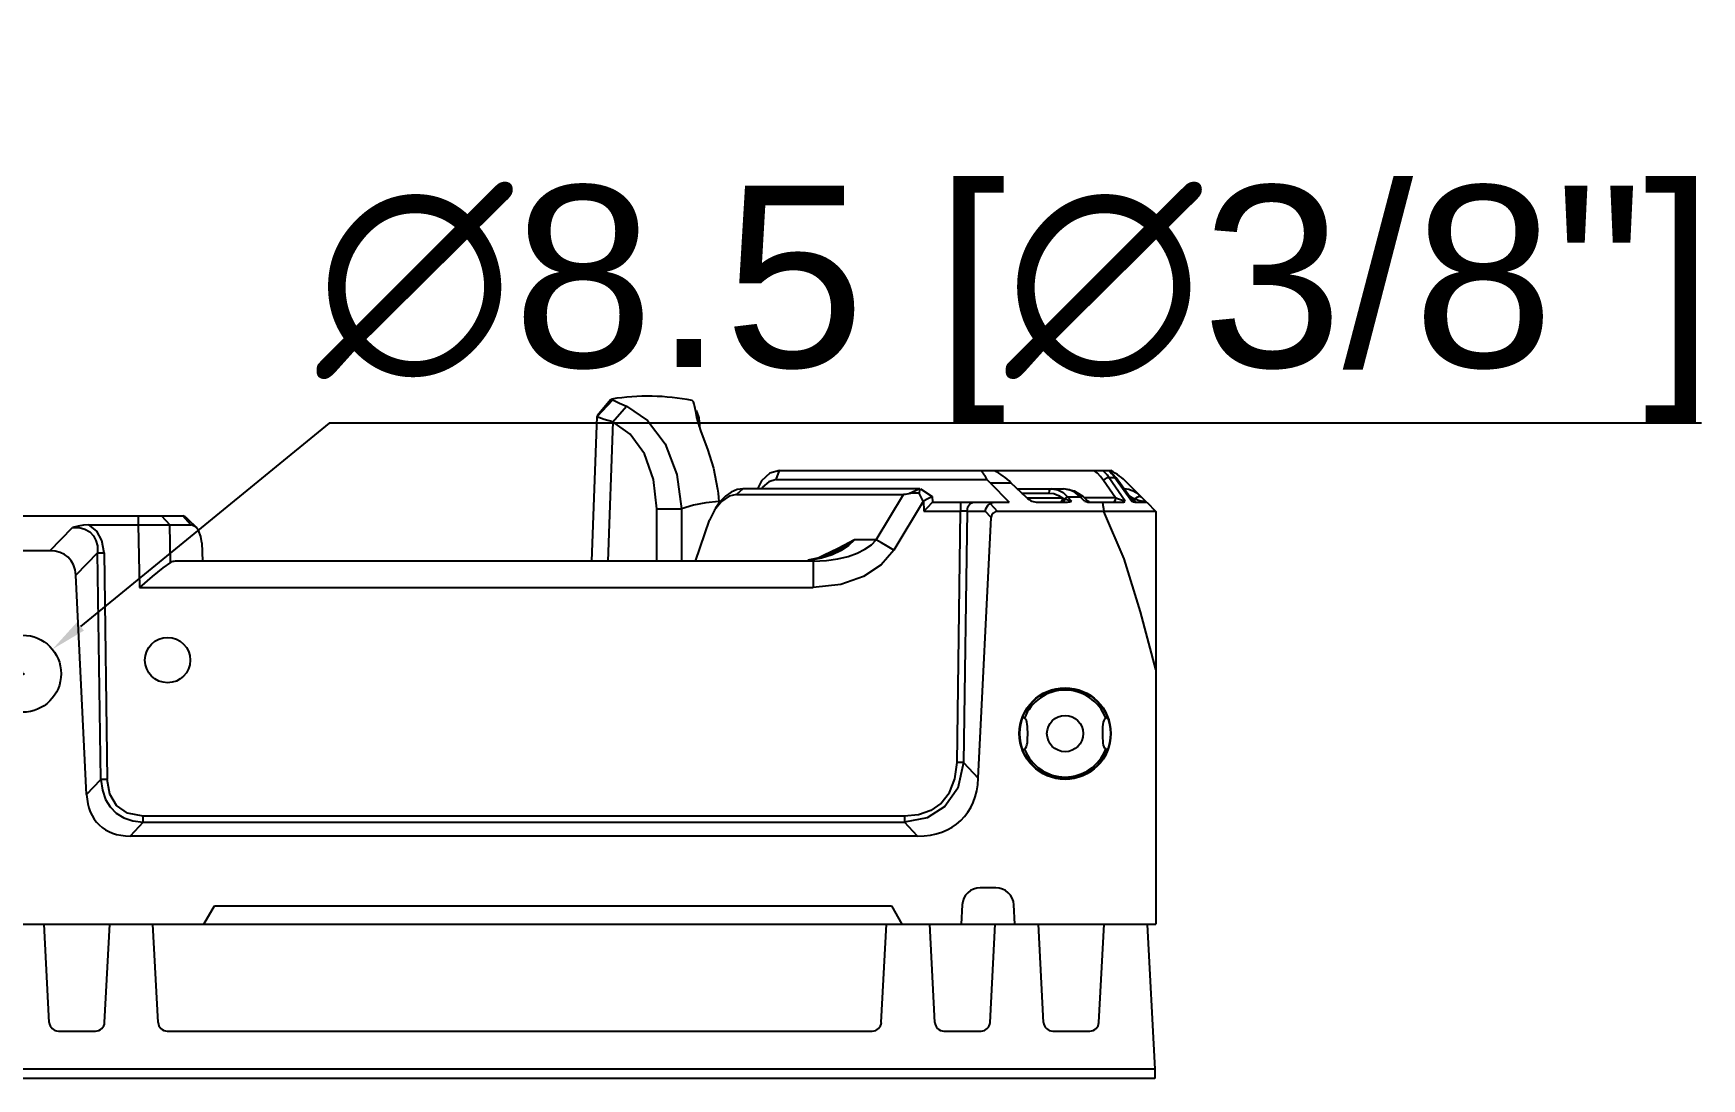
# Model space of a CAD drawing. Header units: millimetres. Extents: x -3132 to 28633, y 682 to 5849.
# Drawn here: x -1573.3 to -1389.3, y 2715 to 2830.3 of the extents above; entities that cross this region are included whole.
import ezdxf

# ---------------------------------------------------------------- set-up
doc = ezdxf.new("R2010")
doc.units = ezdxf.units.MM
doc.styles.get("Standard").update_dxf_attribs({"font": 'arial.ttf'})
doc.dimstyles.new('ISO-20', dxfattribs={"dimtxt": 20, "dimasz": 4, "dimexe": 1, "dimexo": 0.2, "dimgap": 0, "dimtad": 1, "dimtoh": 1, "dimdec": 1, "dimzin": 9, "dimdsep": 46, "dimtxsty": 'Standard', "dimblk": '_FILLED', "dimcen": 0.2, "dimclrd": 256, "dimclre": 256, "dimclrt": 256, "dimadec": 1, "dimazin": 2, "dimtfac": 1, "dimtdec": 1, "dimtofl": 0, "dimtmove": 0, "dimatfit": 3, "dimldrblk": '_FILLED', "dimfxl": 1, "dimtolj": 1, "dimtzin": 0, "dimarcsym": 0})

# ---------------------------------------------------------------- blocks, each defined once
blk = doc.blocks.new('_FILLED')
at = {"color": 0, "linetype": 'ByBlock'}
blk.add_solid([(0, 0), (-1, 0.15), (-1, -0.15)], dxfattribs=at)
blk = doc.blocks.new('*D44')
at = {"lineweight": -2, "transparency": 16777216}
for p, q in [((-1540.69, 2787.29), (-1568.12, 2764.87)), ((-1389.29, 2787.29), (-1540.69, 2787.29)), ((-1574.7, 2759.65), (-1574.3, 2759.65)), ((-1574.5, 2759.45), (-1574.5, 2759.85))]:
    blk.add_line(p, q, dxfattribs=at)
at = {"layer": 'Defpoints', "color": 0, "transparency": 16777216}
for p in [(-1571.21, 2762.34), (-1577.79, 2756.96)]:
    blk.add_point(p, dxfattribs=at)
at = {"lineweight": -2, "transparency": 16777216, "xscale": 4, "yscale": 4, "zscale": 4, "rotation": 219.2700612828883}
blk.add_blockref('_FILLED', (-1571.21, 2762.34), dxfattribs=at)
at = {"transparency": 16777216, "insert": (-1464.99, 2800.44), "char_height": 20, "attachment_point": 5}
blk.add_mtext('\\A1;∅8.5 [∅3/8"]', dxfattribs=at)

msp = doc.modelspace()

# ---------------------------------------------------------------- linework, layer by layer
at = {"linetype": 'Continuous'}
for p, q in [((-1511.137, 2788.019), (-1509.393, 2789.866)), ((-1509.5, 2789.939), (-1511.135, 2788.097)), ((-1509.604, 2789.869), (-1509.815, 2789.619)), ((-1509.5, 2789.939), (-1509.606, 2789.867)), ((-1511.695, 2772.047), (-1511.137, 2788.019)), ((-1509.815, 2789.619), (-1511.135, 2788.097)), ((-1509.403, 2787.406), (-1507.871, 2789.164)), ((-1508.653, 2789.495), (-1507.871, 2789.163)), ((-1500.083, 2787.705), (-1500.225, 2788.565)), ((-1499.959, 2788.102), (-1500.171, 2788.659)), ((-1499.959, 2788.102), (-1499.96, 2788.104)), ((-1499.904, 2787.936), (-1499.96, 2788.104)), ((-1499.92, 2787.858), (-1499.959, 2788.102)), ((-1509.403, 2787.406), (-1509.939, 2772.047)), ((-1500.082, 2787.705), (-1500.057, 2787.565)), ((-1500.082, 2787.705), (-1500.072, 2787.644)), ((-1500.072, 2787.644), (-1499.683, 2786.362)), ((-1499.854, 2787.601), (-1499.904, 2787.936)), ((-1499.854, 2787.601), (-1499.831, 2786.94)), ((-1499.683, 2786.362), (-1498.946, 2784.411)), ((-1491.388, 2781.048), (-1491.022, 2782.047)), ((-1491.388, 2781.048), (-1468.128, 2781.048)), ((-1491.022, 2782.047), (-1454.442, 2782.047)), ((-1467.778, 2780.71), (-1465.474, 2780.71)), ((-1467.778, 2780.71), (-1465.668, 2778.547)), ((-1463.734, 2779.032), (-1465.474, 2780.71)), ((-1455.946, 2781.745), (-1456.34, 2782.047)), ((-1455.582, 2781.379), (-1455.946, 2781.745)), ((-1455.251, 2780.954), (-1455.582, 2781.379)), ((-1453.926, 2779.032), (-1455.251, 2780.954)), ((-1454.884, 2781.241), (-1454.674, 2781.293)), ((-1454.874, 2781.565), (-1454.674, 2781.293)), ((-1454.441, 2781.816), (-1454.676, 2782.047)), ((-1454.674, 2781.293), (-1454.007, 2781.293)), ((-1452.876, 2778.693), (-1454.674, 2781.293)), ((-1453.875, 2781.234), (-1454.606, 2782.047)), ((-1454.007, 2781.293), (-1452.124, 2778.693)), ((-1452.072, 2778.752), (-1453.875, 2781.234)), ((-1450.576, 2778.62), (-1452.666, 2780.71)), ((-1495.066, 2780.047), (-1495.753, 2779.419)), ((-1495.753, 2779.419), (-1477.338, 2779.419)), ((-1475.525, 2780.047), (-1495.066, 2780.047)), ((-1492.873, 2780.201), (-1492.95, 2780.047)), ((-1480.33, 2774.406), (-1477.315, 2779.419)), ((-1477.155, 2779.426), (-1477.338, 2779.419)), ((-1476.953, 2779.449), (-1477.155, 2779.426)), ((-1476.728, 2779.488), (-1476.953, 2779.449)), ((-1475.525, 2780.047), (-1476.728, 2779.488)), ((-1476.365, 2779.541), (-1476.728, 2779.488)), ((-1475.453, 2779.267), (-1475.601, 2779.547)), ((-1475.447, 2780.047), (-1474.167, 2779.179)), ((-1474.632, 2778.943), (-1475.135, 2778.663)), ((-1474.289, 2779.126), (-1474.632, 2778.943)), ((-1474.167, 2779.179), (-1474.289, 2779.126)), ((-1474.166, 2779.178), (-1474.167, 2779.179)), ((-1474.166, 2779.178), (-1474.129, 2778.547)), ((-1464.787, 2780.047), (-1459.682, 2780.047)), ((-1464.297, 2779.576), (-1461.303, 2779.576)), ((-1459.771, 2779.019), (-1463.734, 2779.019)), ((-1460.214, 2779.317), (-1459.771, 2779.019)), ((-1459.771, 2779.019), (-1459.287, 2778.842)), ((-1459.706, 2779.631), (-1459.237, 2779.169)), ((-1459.011, 2779.94), (-1459.682, 2780.047)), ((-1458.461, 2779.793), (-1459.682, 2780.047)), ((-1459.287, 2778.842), (-1459.041, 2778.762)), ((-1459.237, 2779.169), (-1457.858, 2779.169)), ((-1459.237, 2779.169), (-1458.797, 2778.693)), ((-1458.39, 2779.635), (-1459.011, 2779.94)), ((-1457.519, 2779.181), (-1458.461, 2779.793)), ((-1457.858, 2779.169), (-1458.39, 2779.635)), ((-1457.347, 2778.693), (-1457.858, 2779.169)), ((-1457.519, 2779.181), (-1456.981, 2778.68)), ((-1453.926, 2779.032), (-1457.359, 2779.032)), ((-1453.72, 2778.94), (-1453.926, 2779.032)), ((-1452.478, 2779.31), (-1452.024, 2779.019)), ((-1452.024, 2779.019), (-1452.266, 2779.019)), ((-1452.024, 2779.019), (-1451.941, 2778.99)), ((-1451.941, 2778.99), (-1451.508, 2778.838)), ((-1451.773, 2778.931), (-1451.566, 2779.131)), ((-1451.566, 2779.131), (-1451.32, 2779.226)), ((-1451.508, 2778.838), (-1451.241, 2778.753)), ((-1451.32, 2779.226), (-1451.124, 2779.169)), ((-1592.171, 2777.047), (-1556.835, 2777.047)), ((-1561.738, 2777.047), (-1561.738, 2776.048)), ((-1559.173, 2777.047), (-1558.276, 2776.048)), ((-1555.939, 2776.048), (-1556.835, 2777.047)), ((-1504.543, 2777.826), (-1501.812, 2777.826)), ((-1504.543, 2772.047), (-1504.543, 2777.826)), ((-1501.812, 2777.826), (-1501.812, 2772.047)), ((-1497.713, 2778.649), (-1499.115, 2778.51)), ((-1498.191, 2777.693), (-1498.728, 2776.587)), ((-1497.417, 2778.632), (-1498.191, 2777.693)), ((-1497.713, 2778.649), (-1497.702, 2778.423)), ((-1475.137, 2778.696), (-1478.395, 2773.279)), ((-1475.137, 2778.696), (-1475.071, 2777.582)), ((-1474.612, 2778.065), (-1475.071, 2777.582)), ((-1475.071, 2777.582), (-1471.024, 2777.582)), ((-1474.271, 2778.414), (-1474.612, 2778.065)), ((-1474.129, 2778.547), (-1474.271, 2778.414)), ((-1474.129, 2778.547), (-1465.668, 2778.547)), ((-1471.425, 2749.865), (-1471.024, 2777.582)), ((-1471.024, 2778.547), (-1471.024, 2777.582)), ((-1470.765, 2777.585), (-1471.024, 2777.582)), ((-1470.524, 2777.585), (-1470.765, 2777.585)), ((-1470.317, 2777.582), (-1470.718, 2749.865)), ((-1470.317, 2777.582), (-1470.524, 2777.585)), ((-1470.317, 2777.582), (-1470.227, 2778.036)), ((-1470.317, 2777.582), (-1468.329, 2777.582)), ((-1470.227, 2778.036), (-1469.974, 2778.405)), ((-1469.974, 2778.405), (-1469.61, 2778.547)), ((-1467.656, 2776.875), (-1468.329, 2777.582)), ((-1467.776, 2778.417), (-1466.95, 2777.547)), ((-1449.503, 2777.547), (-1466.95, 2777.547)), ((-1462.545, 2778.547), (-1459.512, 2778.547)), ((-1459.691, 2778.598), (-1459.823, 2778.547)), ((-1459.512, 2778.547), (-1459.248, 2778.564)), ((-1459.248, 2778.564), (-1459.005, 2778.613)), ((-1459.041, 2778.762), (-1458.797, 2778.693)), ((-1459.005, 2778.613), (-1458.797, 2778.693)), ((-1457.11, 2778.643), (-1457.341, 2778.687)), ((-1457.007, 2778.568), (-1456.807, 2778.547)), ((-1456.844, 2778.59), (-1456.981, 2778.68)), ((-1456.807, 2778.547), (-1453.203, 2778.547)), ((-1455.272, 2777.884), (-1455.218, 2777.547)), ((-1452.876, 2778.693), (-1453.069, 2778.724)), ((-1452.059, 2778.724), (-1452.124, 2778.693)), ((-1452.07, 2778.754), (-1452.07, 2778.754)), ((-1452.07, 2778.754), (-1452.059, 2778.724)), ((-1451.812, 2778.565), (-1451.689, 2778.548)), ((-1451.689, 2778.548), (-1451.67, 2778.547)), ((-1451.67, 2778.547), (-1450.503, 2778.547)), ((-1451.241, 2778.753), (-1450.976, 2778.681)), ((-1450.78, 2778.641), (-1450.976, 2778.681)), ((-1450.503, 2778.547), (-1449.503, 2777.547)), ((-1449.503, 2777.547), (-1449.503, 2732.047)), ((-1571.508, 2773.214), (-1568.99, 2775.767)), ((-1567.187, 2776.048), (-1561.738, 2776.048)), ((-1561.738, 2776.048), (-1560.389, 2776.057)), ((-1561.738, 2776.048), (-1561.599, 2769.152)), ((-1560.389, 2776.057), (-1559.156, 2776.057)), ((-1559.156, 2776.057), (-1558.276, 2776.048)), ((-1558.276, 2776.048), (-1555.939, 2776.048)), ((-1558.193, 2771.908), (-1558.276, 2776.048)), ((-1500.284, 2772.047), (-1498.728, 2776.587)), ((-1469.075, 2748.137), (-1467.656, 2776.875)), ((-1554.725, 2774.083), (-1554.643, 2772.047)), ((-1482.735, 2774.406), (-1484.533, 2773.473)), ((-1480.33, 2774.406), (-1482.735, 2774.406)), ((-1571.508, 2773.214), (-1577.498, 2773.214)), ((-1566.221, 2772.97), (-1568.635, 2770.522)), ((-1565.86, 2747.983), (-1566.221, 2772.97)), ((-1565.515, 2772.97), (-1565.153, 2747.983)), ((-1487.279, 2772.047), (-1557.677, 2772.047)), ((-1487.279, 2772.047), (-1487.279, 2769.152)), ((-1567.44, 2746.321), (-1568.635, 2770.522)), ((-1561.599, 2769.152), (-1487.279, 2769.152)), ((-1484.253, 2769.49), (-1487.279, 2769.152)), ((-1464.128, 2754.795), (-1464.132, 2754.794)), ((-1454.88, 2754.8), (-1454.881, 2754.8)), ((-1454.876, 2754.8), (-1454.88, 2754.8)), ((-1464.13, 2751.295), (-1464.126, 2751.295)), ((-1464.126, 2751.295), (-1464.125, 2751.295)), ((-1454.878, 2751.3), (-1454.874, 2751.3)), ((-1470.718, 2749.865), (-1469.075, 2748.137)), ((-1567.44, 2746.321), (-1565.86, 2747.983)), ((-1477.269, 2743.941), (-1561.191, 2743.941)), ((-1561.191, 2743.269), (-1561.191, 2743.941)), ((-1477.231, 2743.941), (-1477.231, 2743.269)), ((-1561.191, 2743.269), (-1562.637, 2741.747)), ((-1561.191, 2743.269), (-1477.231, 2743.269)), ((-1475.785, 2741.747), (-1477.231, 2743.269)), ((-1475.785, 2741.747), (-1562.637, 2741.747)), ((-1467.151, 2736.047), (-1468.855, 2736.047)), ((-1554.503, 2732.047), (-1553.348, 2734.047)), ((-1553.348, 2734.047), (-1478.658, 2734.047)), ((-1478.658, 2734.047), (-1477.503, 2732.047)), ((-1470.852, 2734.152), (-1470.963, 2732.047)), ((-1465.043, 2732.047), (-1465.154, 2734.152)), ((-1949.503, 2732.047), (-1449.503, 2732.047)), ((-1571.553, 2721.195), (-1572.122, 2732.047)), ((-1565.453, 2721.195), (-1564.885, 2732.047)), ((-1559.553, 2721.195), (-1560.122, 2732.047)), ((-1479.774, 2721.195), (-1479.205, 2732.047)), ((-1473.873, 2721.195), (-1474.442, 2732.047)), ((-1467.774, 2721.195), (-1467.205, 2732.047)), ((-1461.873, 2721.195), (-1462.442, 2732.047)), ((-1455.774, 2721.195), (-1455.205, 2732.047)), ((-1450.439, 2731.998), (-1449.603, 2716.047)), ((-1570.554, 2720.247), (-1566.452, 2720.247)), ((-1558.554, 2720.247), (-1480.772, 2720.247)), ((-1472.874, 2720.247), (-1468.772, 2720.247)), ((-1460.874, 2720.247), (-1456.772, 2720.247)), ((-1449.603, 2716.047), (-1699.403, 2716.047)), ((-1449.603, 2714.997), (-1699.403, 2714.997)), ((-1449.603, 2716.047), (-1449.603, 2714.997))]:
    msp.add_line(p, q, dxfattribs=at)
for points in [[(-1509.5, 2789.938), (-1509.464, 2789.934), (-1509.428, 2789.909), (-1509.393, 2789.865)], [(-1509.393, 2789.865), (-1509.171, 2789.722), (-1508.653, 2789.495)], [(-1509.403, 2787.406), (-1510.359, 2787.694), (-1510.944, 2787.893), (-1511.137, 2788.019)], [(-1507.871, 2789.163), (-1505.552, 2787.583), (-1503.63, 2784.997), (-1502.338, 2781.633), (-1501.812, 2777.826)], [(-1500.412, 2789.369), (-1500.511, 2789.633), (-1500.648, 2789.791)], [(-1500.225, 2788.565), (-1500.369, 2789.217), (-1500.412, 2789.369)], [(-1504.543, 2777.826), (-1504.897, 2781.05), (-1505.909, 2783.877), (-1507.472, 2786.058), (-1509.403, 2787.406)], [(-1499.856, 2786.931), (-1499.871, 2787.221), (-1499.92, 2787.858)], [(-1498.946, 2784.411), (-1498.294, 2782.32), (-1497.833, 2779.992)], [(-1491.022, 2782.047), (-1492.068, 2781.765), (-1492.992, 2780.932), (-1493.438, 2780.047)], [(-1491.388, 2781.048), (-1492.187, 2780.825), (-1492.873, 2780.201)], [(-1455.333, 2782.047), (-1455.087, 2781.816), (-1454.874, 2781.565)], [(-1455.251, 2780.954), (-1455.092, 2781.117), (-1454.884, 2781.241)], [(-1454.007, 2781.293), (-1454.218, 2781.565), (-1454.441, 2781.816)], [(-1454.007, 2781.293), (-1453.885, 2781.245), (-1453.875, 2781.234)], [(-1495.066, 2780.047), (-1495.69, 2779.955), (-1496.327, 2779.684), (-1496.958, 2779.24), (-1497.547, 2778.641), (-1498.069, 2777.906), (-1498.189, 2777.697)], [(-1497.833, 2779.992), (-1497.781, 2779.546), (-1497.741, 2779.098), (-1497.713, 2778.649)], [(-1495.753, 2779.419), (-1496.572, 2779.216), (-1497.417, 2778.632)], [(-1475.601, 2779.547), (-1475.988, 2779.558), (-1476.365, 2779.541)], [(-1475.561, 2780.047), (-1475.571, 2779.913), (-1475.601, 2779.547)], [(-1475.151, 2778.673), (-1475.303, 2778.974), (-1475.453, 2779.267)], [(-1460.952, 2780.047), (-1461.119, 2779.988), (-1461.248, 2779.819), (-1461.303, 2779.576)], [(-1461.303, 2779.576), (-1460.733, 2779.509), (-1460.214, 2779.317)], [(-1460.952, 2780.047), (-1460.289, 2779.938), (-1459.706, 2779.631)], [(-1459.771, 2779.019), (-1459.815, 2778.803), (-1459.942, 2778.618)], [(-1459.53, 2778.931), (-1459.587, 2778.736), (-1459.691, 2778.598)], [(-1459.53, 2778.931), (-1459.424, 2779.044), (-1459.333, 2779.114), (-1459.237, 2779.169)], [(-1457.858, 2779.169), (-1457.639, 2779.228), (-1457.519, 2779.181)], [(-1453.926, 2779.032), (-1453.97, 2778.802), (-1454.097, 2778.618)], [(-1453.069, 2778.724), (-1453.29, 2778.783), (-1453.508, 2778.856), (-1453.72, 2778.94)], [(-1452.024, 2779.019), (-1452.068, 2778.803), (-1452.088, 2778.773)], [(-1451.773, 2778.931), (-1451.831, 2778.736), (-1451.936, 2778.598)], [(-1556.414, 2776.843), (-1556.564, 2776.966), (-1556.835, 2777.047)], [(-1499.115, 2778.51), (-1500.486, 2778.233), (-1501.812, 2777.826)], [(-1468.329, 2777.582), (-1468.205, 2777.91), (-1468.018, 2778.195), (-1467.77, 2778.421)], [(-1467.776, 2778.417), (-1467.621, 2778.491), (-1467.429, 2778.533), (-1467.208, 2778.547)], [(-1457.347, 2778.693), (-1457.187, 2778.623), (-1457.007, 2778.568)], [(-1456.981, 2778.68), (-1456.974, 2778.639), (-1457.11, 2778.643)], [(-1455.382, 2778.547), (-1455.327, 2778.217), (-1455.272, 2777.884)], [(-1449.503, 2760.114), (-1451.172, 2766.454), (-1452.987, 2772.304), (-1455.218, 2777.547)], [(-1453.203, 2778.547), (-1453.05, 2778.565), (-1452.939, 2778.616), (-1452.876, 2778.693)], [(-1452.124, 2778.693), (-1451.968, 2778.616), (-1451.812, 2778.565)], [(-1451.689, 2778.548), (-1451.91, 2778.612), (-1452.07, 2778.754)], [(-1450.642, 2778.687), (-1450.642, 2778.64), (-1450.78, 2778.641)], [(-1567.187, 2776.048), (-1567.777, 2776.014), (-1568.381, 2775.915), (-1568.99, 2775.767)], [(-1568.99, 2775.767), (-1568.276, 2775.765), (-1567.637, 2775.582), (-1567.097, 2775.284), (-1566.693, 2774.868), (-1566.417, 2774.35), (-1566.235, 2773.734), (-1566.22, 2772.971)], [(-1565.515, 2772.97), (-1565.742, 2774.341), (-1566.311, 2775.352), (-1567.187, 2776.048)], [(-1555.372, 2775.794), (-1556.208, 2776.631), (-1556.414, 2776.843)], [(-1555.372, 2775.796), (-1555.471, 2775.88), (-1555.939, 2776.048)], [(-1554.725, 2774.083), (-1554.83, 2774.795), (-1555.088, 2775.424), (-1555.372, 2775.796)], [(-1482.735, 2774.406), (-1483.38, 2773.789), (-1484.207, 2773.24), (-1485.211, 2772.772), (-1486.39, 2772.399), (-1487.751, 2772.145)], [(-1484.533, 2773.473), (-1486.171, 2772.692), (-1486.65, 2772.427)], [(-1482.735, 2774.406), (-1484.293, 2773.426), (-1485.345, 2772.898)], [(-1484.554, 2772.303), (-1483.419, 2772.584), (-1482.427, 2772.943), (-1481.577, 2773.37), (-1480.874, 2773.861), (-1480.33, 2774.406)], [(-1478.395, 2773.279), (-1479.775, 2771.659), (-1481.748, 2770.367), (-1484.253, 2769.49)], [(-1478.395, 2773.279), (-1479.112, 2773.706), (-1479.773, 2774.091), (-1480.33, 2774.406)], [(-1566.221, 2772.97), (-1566.015, 2772.968), (-1565.775, 2772.968), (-1565.515, 2772.97)], [(-1558.193, 2771.908), (-1559.047, 2771.314), (-1560.215, 2770.355), (-1561.599, 2769.152)], [(-1485.345, 2772.898), (-1486.44, 2772.475), (-1487.873, 2772.152)], [(-1487.279, 2772.047), (-1485.838, 2772.117), (-1484.554, 2772.303)], [(-1464.132, 2754.794), (-1464.167, 2754.786), (-1464.193, 2754.765), (-1464.212, 2754.73)], [(-1463.982, 2754.743), (-1464.038, 2754.772), (-1464.087, 2754.789), (-1464.128, 2754.795)], [(-1463.98, 2751.346), (-1463.855, 2751.455), (-1463.767, 2751.609), (-1463.707, 2751.8), (-1463.667, 2752.034), (-1463.645, 2752.295), (-1463.633, 2752.586), (-1463.629, 2752.899), (-1463.629, 2753.22), (-1463.635, 2753.539), (-1463.648, 2753.837), (-1463.674, 2754.095), (-1463.715, 2754.317), (-1463.774, 2754.493), (-1463.859, 2754.637), (-1463.982, 2754.743)], [(-1455.027, 2754.748), (-1455.151, 2754.64), (-1455.24, 2754.485), (-1455.299, 2754.295), (-1455.339, 2754.06), (-1455.362, 2753.799), (-1455.373, 2753.508), (-1455.378, 2753.196), (-1455.377, 2752.874), (-1455.372, 2752.556), (-1455.358, 2752.258), (-1455.333, 2751.999), (-1455.291, 2751.778), (-1455.233, 2751.602), (-1455.147, 2751.457), (-1455.024, 2751.352)], [(-1454.881, 2754.8), (-1454.922, 2754.794), (-1454.97, 2754.777), (-1455.027, 2754.748)], [(-1454.797, 2754.735), (-1454.816, 2754.771), (-1454.842, 2754.792), (-1454.876, 2754.8)], [(-1464.21, 2751.359), (-1464.191, 2751.324), (-1464.165, 2751.303), (-1464.13, 2751.295)], [(-1464.125, 2751.295), (-1464.084, 2751.3), (-1464.036, 2751.318), (-1463.98, 2751.346)], [(-1455.024, 2751.352), (-1454.968, 2751.323), (-1454.919, 2751.306), (-1454.878, 2751.3)], [(-1454.874, 2751.3), (-1454.84, 2751.309), (-1454.813, 2751.33), (-1454.795, 2751.365)], [(-1470.718, 2749.865), (-1471.348, 2747.023), (-1472.752, 2744.993), (-1474.728, 2743.758), (-1477.231, 2743.269)], [(-1473.196, 2745.347), (-1472.25, 2746.536), (-1471.649, 2748.057), (-1471.425, 2749.865)], [(-1470.718, 2749.865), (-1470.924, 2749.863), (-1471.164, 2749.863), (-1471.425, 2749.865)], [(-1565.153, 2747.983), (-1565.411, 2747.981), (-1565.651, 2747.981), (-1565.86, 2747.983)], [(-1565.86, 2747.983), (-1565.681, 2746.79), (-1565.342, 2745.792), (-1564.85, 2744.956), (-1564.19, 2744.28), (-1563.35, 2743.769), (-1562.353, 2743.429), (-1561.191, 2743.269)], [(-1561.191, 2743.941), (-1562.911, 2744.252), (-1564.152, 2745.108), (-1564.889, 2746.374), (-1565.153, 2747.983)], [(-1473.196, 2745.347), (-1474.31, 2744.579), (-1475.678, 2744.1), (-1477.269, 2743.941)]]:
    msp.add_lwpolyline(points, dxfattribs=at)
for centre, radius in [((-1574.503, 2759.647), 4.25), ((-1558.503, 2761.147), 2.5), ((-1459.503, 2753.047), 5.05), ((-1459.503, 2753.047), 5), ((-1459.503, 2753.047), 2)]:
    msp.add_circle(centre, radius, dxfattribs=at)
for centre, radius, start, end in [((-1505.503, 2764.183), 26.064, 79.25585, 98.82076), ((-1501.353, 2787.546), 1.5, 2, 22.16045), ((-1458.297, 2775.079), 7.964, 45, 61.04498), ((-1453.246, 2777.047), 3, 45, 84.98431), ((-1459.503, 2753.047), 4.789, 20.80548, 159.26361), ((-1459.503, 2753.047), 4.789, 200.80548, 339.26361), ((-1468.855, 2734.047), 2, 90, 177), ((-1467.151, 2734.047), 2, 3, 90), ((-1570.554, 2721.247), 1, 183, 270), ((-1566.452, 2721.247), 1, 270, 357), ((-1558.554, 2721.247), 1, 183, 270), ((-1480.772, 2721.247), 1, 270, 357), ((-1472.874, 2721.247), 1, 183, 270), ((-1468.772, 2721.247), 1, 270, 357), ((-1460.874, 2721.247), 1, 183, 270), ((-1456.772, 2721.247), 1, 270, 357)]:
    msp.add_arc(centre, radius, start, end, dxfattribs=at)
for centre, major_axis, ratio, start_param, end_param in [((-1477.769, 2775.079), (9.34, 6.528), 0.4884705, -0.1135636, 0.1046313), ((-1473.548, 2775.079), (5.737, 5.666), 0.9756176, -0.006171, 0.0556718), ((-1470.897, 2775.079), (5.79, -5.683), 0.9636469, 1.5800534, 1.860091), ((-1463.043, 2779.045), (0.85, -0.352), 0.4142136, -2.3300146, -0.7853982), ((-1466.278, 2776.133), (-1.174, 1.235), 0.5868492, -0.5088634, 0.5099543), ((-1574.154, 2767.653), (4.733, 4.799), 0.5934486, -0.4991325, 0.5294856), ((-1557.556, 2769.047), (-0.181, 2.998), 0.5759473, -0.0347796, 0.2710121), ((-1482.171, 2755.182), (-11.153, 11.733), 0.5868492, 8.9159146, 9.9347322), ((-1558.067, 2751.364), (-7.983, -8.398), 0.5868492, -0.5099543, 0.5088634)]:
    msp.add_ellipse(centre, major_axis=major_axis, ratio=ratio, start_param=start_param, end_param=end_param, dxfattribs=at)

# ---------------------------------------------------------------- dimensions: what is measured, and where the dimension line sits
dim = msp.add_diameter_dim_2p(p1=(-1577.793, 2756.957), p2=(-1571.213, 2762.338), dimstyle='ISO-20')
dim.commit()
dim.dimension.update_dxf_attribs({"geometry": '*D44', "text_midpoint": (-1464.99, 2787.292), "dimtype": 163})

doc.saveas('drawing.dxf')
